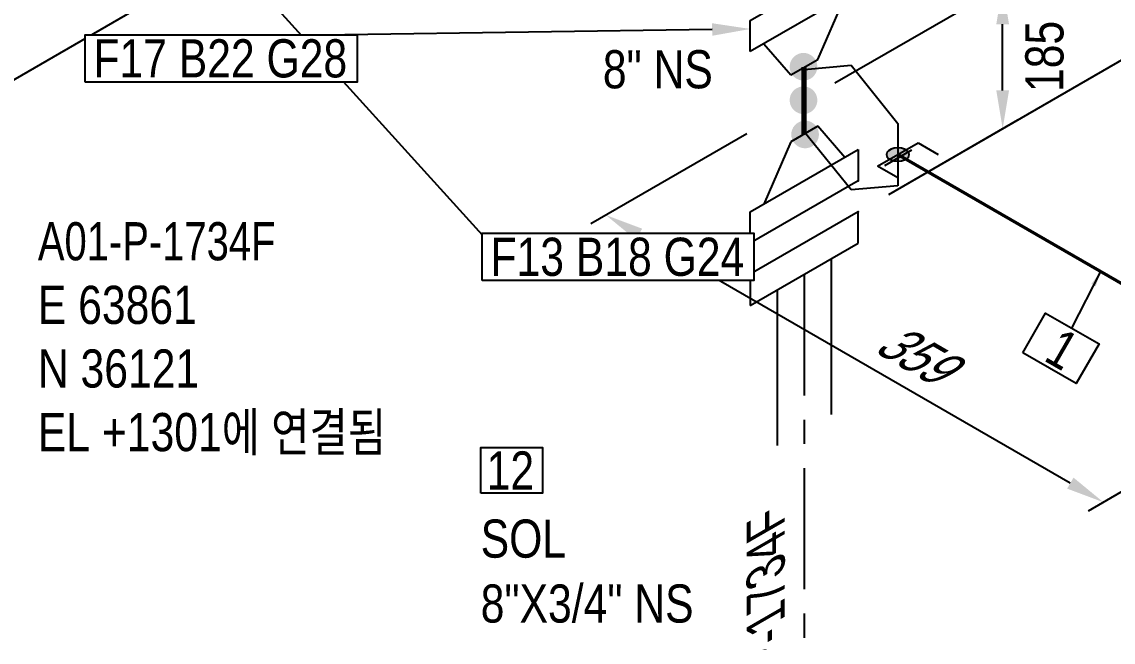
# Model space of a CAD drawing. Header units: millimetres. Extents: x 0 to 594, y 0 to 420.
# Drawn here: x 199.9 to 271.4, y 111.8 to 152.4 of the extents above; entities that cross this region are included whole.
import ezdxf
from ezdxf import colors
from ezdxf.entities.mleader import LeaderData, LeaderLine
from ezdxf.enums import TextEntityAlignment as Align
from ezdxf.math import Vec2, Vec3

# ---------------------------------------------------------------- set-up
doc = ezdxf.new("R2010")
doc.units = ezdxf.units.MM
doc.header["$LTSCALE"] = 0.25
doc.linetypes.add('CENTER', pattern=[50.8, 31.75, -6.35, 6.35, -6.35])
doc.linetypes.add('DASHED2', pattern=[9.525, 6.35, -3.175])
for name, color, linetype in [('기기', 6, 'Continuous'), ('기호', 4, 'Continuous'), ('밸브', 4, 'Continuous'), ('연속', 7, 'DASHED2'), ('열 추적 선', 7, 'CENTER'), ('용접', 1, 'Continuous'), ('주석', 7, 'Continuous'), ('치수', 1, 'Continuous')]:
    doc.layers.add(name, color=color, linetype=linetype)
doc.layers.add('파이프', color=3, linetype='Continuous', lineweight=70)
doc.layers.add('파이프 작은 보어', color=30, linetype='Continuous', lineweight=50)
doc.styles.add('AdskIsoAnnotation', font='arial.ttf', dxfattribs={"width": 0.8, "height": 1})
doc.styles.add('AdskIsoMetric', font='arial.ttf', dxfattribs={"width": 0.8, "height": 2.5})
doc.styles.add('AdskIsoMetric-30', font='arial.ttf', dxfattribs={"width": 0.8, "height": 2.5})
doc.styles.add('AdskIsoMetric30', font='arial.ttf', dxfattribs={"width": 0.8, "oblique": 30, "height": 2.5})
doc.styles.get("Standard").update_dxf_attribs({"font": 'arial.ttf'})
doc.dimstyles.new('AdskIsoMetric', dxfattribs={"dimtxt": 2.5, "dimasz": 2.5, "dimexe": 1, "dimexo": 2, "dimgap": 0.8, "dimtad": 1, "dimdec": 0, "dimrnd": 1, "dimzin": 0, "dimdsep": 46, "dimtxsty": 'AdskIsoMetric', "dimcen": 0, "dimclrt": 7, "dimadec": 0, "dimazin": 0, "dimtfac": 1, "dimtdec": 0, "dimtmove": 1, "dimatfit": 3, "dimfxl": 0, "dimfrac": 2, "dimtolj": 1, "dimtzin": 0, "dimarcsym": 0})

# ---------------------------------------------------------------- blocks, each defined once
blk = doc.blocks.new('끝 장비-1-IsoRight')
at = {"color": 0, "linetype": 'ByBlock', "lineweight": -2, "extrusion": (0.707107, 0.408248, -0.57735)}
for p, q in [((-0.0884, 0.1531), (-0.5303, 0.4082)), ((0, 0.2041), (-0.0884, 0.2552)), ((-0.0884, 0.2552), (-0.0884, -0.1531)), ((-0.0884, -0.051), (-0.5303, 0.2041)), ((0, -0.2041), (0, 0.2041)), ((-0.0884, -0.1531), (0, -0.2041))]:
    blk.add_line(p, q, dxfattribs=at)
blk = doc.blocks.new('개스킷-1-IsoRight')
at = {"color": 0, "linetype": 'ByBlock', "lineweight": -2, "extrusion": (1, 0, 0)}
for p in [(-0.0442, 0.2296), (0.0442, 0.1786), (-0.0529, -0.1736), (0.0442, -0.2296)]:
    blk.add_point(p, dxfattribs=at)
blk = doc.blocks.new('플랜지WN-1-IsoRight')
at = {"color": 0, "linetype": 'ByBlock', "lineweight": -2, "extrusion": (0.707107, 0.408248, -0.57735)}
for p, q in [((0.0221, 0.1914), (0.1105, 0.1403)), ((0.0221, -0.2169), (0.0221, 0.1914)), ((0.0221, 0.1403), (-0.1105, 0.1148)), ((-0.1105, 0.1148), (-0.1105, 0.0128)), ((0.1105, 0.1403), (0.1105, -0.2679)), ((-0.1105, 0.0128), (0.0221, -0.1659)), ((0.1105, -0.2679), (0.0221, -0.2169))]:
    blk.add_line(p, q, dxfattribs=at)
blk = doc.blocks.new('*D70')
at = {"layer": 'Defpoints', "color": 0}
for p in [(209.138, 188.831), (209.138, 154.196), (196.148, 146.696)]:
    blk.add_point(p, dxfattribs=at)
at = {"layer": '치수', "color": 0, "lineweight": -2}
for p, q in [((207.138, 187.676), (195.148, 180.753)), ((196.148, 178.831), (196.148, 149.196)), ((207.138, 153.042), (195.148, 146.119))]:
    blk.add_line(p, q, dxfattribs=at)
at = {"layer": '치수', "color": 0}
for points in [[(195.731, 178.831), (196.564, 178.831), (196.148, 181.331)], [(195.731, 149.196), (196.564, 149.196), (196.148, 146.696)]]:
    blk.add_solid(points, dxfattribs=at)
at = {"layer": '치수', "color": 7, "insert": (193.882, 162.705), "char_height": 2.5, "attachment_point": 5, "rotation": 90, "style": 'AdskIsoMetric-30'}
blk.add_mtext('\\A1;390', dxfattribs=at)
blk = doc.blocks.new('*D75')
at = {"layer": 'Defpoints', "color": 0}
for p in [(249.425, 146.211), (238.202, 139.731), (283.77, 128.422)]:
    blk.add_point(p, dxfattribs=at)
at = {"layer": '치수', "color": 0, "lineweight": -2}
for p, q in [((247.425, 145.056), (237.202, 139.154)), ((268.615, 122.172), (240.367, 138.481)), ((281.77, 127.268), (269.78, 120.345))]:
    blk.add_line(p, q, dxfattribs=at)
at = {"layer": '치수', "color": 0}
for points in [[(240.576, 138.842), (240.159, 138.12), (238.202, 139.731)], [(268.823, 122.533), (268.407, 121.812), (270.78, 120.922)]]:
    blk.add_solid(points, dxfattribs=at)
at = {"layer": '치수', "color": 7, "insert": (258.297, 130.746), "char_height": 2.5, "attachment_point": 5, "rotation": 330, "style": 'AdskIsoMetric30'}
blk.add_mtext('\\A1;359', dxfattribs=at)
blk = doc.blocks.new('*D99')
at = {"layer": 'Defpoints', "color": 0}
for p in [(264.183, 154.731), (251.193, 147.231), (254.728, 139.936)]:
    blk.add_point(p, dxfattribs=at)
at = {"layer": '치수', "color": 0, "lineweight": -2}
for p, q in [((253.193, 148.386), (265.183, 155.309)), ((264.183, 147.895), (264.183, 152.231)), ((256.728, 141.091), (265.183, 145.972))]:
    blk.add_line(p, q, dxfattribs=at)
at = {"layer": '치수', "color": 0}
for points in [[(263.766, 152.231), (264.6, 152.231), (264.183, 154.731)], [(263.766, 147.895), (264.6, 147.895), (264.183, 145.395)]]:
    blk.add_solid(points, dxfattribs=at)
at = {"layer": '치수', "color": 7, "insert": (266.933, 150.126), "char_height": 2.5, "attachment_point": 5, "rotation": 90, "style": 'AdskIsoMetric-30'}
blk.add_mtext('\\A1;185', dxfattribs=at)
blk = doc.blocks.new('개스킷 해치 표식-1-IsoRight')
at = {"linetype": 'ByBlock', "lineweight": -2, "extrusion": (0.707107, 0.408248, -0.57735)}
blk.add_line((0, 0), (0, 0.1021), dxfattribs=at)
blk = doc.blocks.new('*D100')
at = {"layer": 'Defpoints', "color": 0}
for p in [(264.183, 162.026), (254.728, 156.568), (251.193, 147.231)]:
    blk.add_point(p, dxfattribs=at)
at = {"layer": '치수', "color": 0, "lineweight": -2}
for p, q in [((256.728, 157.722), (265.183, 162.604)), ((264.183, 157.231), (264.183, 159.526)), ((253.193, 148.386), (265.183, 155.309))]:
    blk.add_line(p, q, dxfattribs=at)
at = {"layer": '치수', "color": 0}
for points in [[(263.766, 159.526), (264.6, 159.526), (264.183, 162.026)], [(263.766, 157.231), (264.6, 157.231), (264.183, 154.731)]]:
    blk.add_solid(points, dxfattribs=at)
at = {"layer": '치수', "color": 7, "insert": (266.933, 159.966), "char_height": 2.5, "attachment_point": 5, "rotation": 90, "style": 'AdskIsoMetric-30'}
blk.add_mtext('\\A1;194', dxfattribs=at)
blk = doc.blocks.new('*D106')
at = {"layer": 'Defpoints', "color": 0}
for p in [(272.843, 245.086), (251.193, 232.586), (254.728, 139.936)]:
    blk.add_point(p, dxfattribs=at)
at = {"layer": '치수', "color": 0, "lineweight": -2}
for p, q in [((253.193, 233.741), (273.843, 245.664)), ((272.843, 152.895), (272.843, 242.586)), ((256.728, 141.091), (273.843, 150.972))]:
    blk.add_line(p, q, dxfattribs=at)
at = {"layer": '치수', "color": 0}
for points in [[(272.427, 242.586), (273.26, 242.586), (272.843, 245.086)], [(272.427, 152.895), (273.26, 152.895), (272.843, 150.395)]]:
    blk.add_solid(points, dxfattribs=at)
at = {"layer": '치수', "color": 7, "insert": (270.576, 190.336), "char_height": 2.5, "attachment_point": 5, "rotation": 90, "style": 'AdskIsoMetric-30'}
blk.add_mtext('\\A1;1885', dxfattribs=at)
blk = doc.blocks.new('Olet1-1-Iso2DSkew0')
at = {"color": 0, "linetype": 'ByBlock', "lineweight": -2, "extrusion": (0.707107, 0.408248, -0.57735)}
for p, q in [((0, 2.041), (3.062, 2.315)), ((3.062, 2.315), (6.124, -1.494)), ((0, -2.041), (0, 2.041)), ((3.062, -5.85), (0, -2.041)), ((6.124, -1.494), (6.124, -5.577)), ((6.124, -5.577), (3.062, -5.85))]:
    blk.add_line(p, q, dxfattribs=at)
blk = doc.blocks.new('SocketWeld-1-IsoLeft')
blk.add_hatch(color=256).paths.add_polyline_path([(-0.0294, -0.0234), (-0.0291, -0.0234), (-0.0288, -0.0235), (-0.0285, -0.0236), (-0.0283, -0.0237), (-0.028, -0.0238), (-0.0277, -0.0239), (-0.0274, -0.0239), (-0.0271, -0.024), (-0.0268, -0.0241), (-0.0265, -0.0242), (-0.0263, -0.0243), (-0.026, -0.0244), (-0.0257, -0.0244), (-0.0254, -0.0245), (-0.0251, -0.0246), (-0.0248, -0.0247), (-0.0246, -0.0248), (-0.0243, -0.0249), (-0.024, -0.0249), (-0.0237, -0.025), (-0.0234, -0.0251), (-0.0231, -0.0252), (-0.0228, -0.0253), (-0.0226, -0.0254), (-0.0223, -0.0254), (-0.022, -0.0255), (-0.0217, -0.0256), (-0.0214, -0.0257), (-0.0211, -0.0258), (-0.0209, -0.0259), (-0.0206, -0.0259), (-0.0203, -0.026), (-0.02, -0.0261), (-0.0197, -0.0262), (-0.0194, -0.0263), (-0.0191, -0.0264), (-0.0189, -0.0265), (-0.0186, -0.0265), (-0.0183, -0.0266), (-0.018, -0.0267), (-0.0177, -0.0268), (-0.0174, -0.0269), (-0.0172, -0.027), (-0.0169, -0.027), (-0.0166, -0.0271), (-0.0163, -0.0272), (-0.016, -0.0273), (-0.0157, -0.0274), (-0.0155, -0.0275), (-0.0155, -0.0275), (-0.0151, -0.0275), (-0.0148, -0.0275), (-0.0145, -0.0275), (-0.0142, -0.0276), (-0.0139, -0.0276), (-0.0136, -0.0276), (-0.0132, -0.0277), (-0.0129, -0.0277), (-0.0126, -0.0277), (-0.0123, -0.0277), (-0.012, -0.0278), (-0.0117, -0.0278), (-0.0114, -0.0278), (-0.011, -0.0279), (-0.0107, -0.0279), (-0.0104, -0.0279), (-0.0101, -0.0279), (-0.0098, -0.028), (-0.0095, -0.028), (-0.0091, -0.028), (-0.0088, -0.0281), (-0.0085, -0.0281), (-0.0082, -0.0281), (-0.0079, -0.0281), (-0.0076, -0.0282), (-0.0073, -0.0282), (-0.0069, -0.0282), (-0.0066, -0.0283), (-0.0063, -0.0283), (-0.006, -0.0283), (-0.0057, -0.0283), (-0.0054, -0.0284), (-0.005, -0.0284), (-0.0047, -0.0284), (-0.0044, -0.0285), (-0.0041, -0.0285), (-0.0038, -0.0285), (-0.0035, -0.0286), (-0.0032, -0.0286), (-0.0028, -0.0286), (-0.0025, -0.0286), (-0.0022, -0.0287), (-0.0019, -0.0287), (-0.0016, -0.0287), (-0.0013, -0.0288), (-0.0009, -0.0288), (-0.0006, -0.0288), (-0.0003, -0.0288), (0, -0.0289), (0, -0.0289), (0.0003, -0.0288), (0.0006, -0.0288), (0.0009, -0.0288), (0.0013, -0.0288), (0.0016, -0.0287), (0.0019, -0.0287), (0.0022, -0.0287), (0.0025, -0.0286), (0.0028, -0.0286), (0.0032, -0.0286), (0.0035, -0.0286), (0.0038, -0.0285), (0.0041, -0.0285), (0.0044, -0.0285), (0.0047, -0.0284), (0.005, -0.0284), (0.0054, -0.0284), (0.0057, -0.0283), (0.006, -0.0283), (0.0063, -0.0283), (0.0066, -0.0283), (0.0069, -0.0282), (0.0073, -0.0282), (0.0076, -0.0282), (0.0079, -0.0281), (0.0082, -0.0281), (0.0085, -0.0281), (0.0088, -0.0281), (0.0091, -0.028), (0.0095, -0.028), (0.0098, -0.028), (0.0101, -0.0279), (0.0104, -0.0279), (0.0107, -0.0279), (0.011, -0.0279), (0.0114, -0.0278), (0.0117, -0.0278), (0.012, -0.0278), (0.0123, -0.0277), (0.0126, -0.0277), (0.0129, -0.0277), (0.0132, -0.0277), (0.0136, -0.0276), (0.0139, -0.0276), (0.0142, -0.0276), (0.0145, -0.0275), (0.0148, -0.0275), (0.0151, -0.0275), (0.0155, -0.0275), (0.0155, -0.0275), (0.0157, -0.0274), (0.016, -0.0273), (0.0163, -0.0272), (0.0166, -0.0271), (0.0169, -0.027), (0.0172, -0.027), (0.0174, -0.0269), (0.0177, -0.0268), (0.018, -0.0267), (0.0183, -0.0266), (0.0186, -0.0265), (0.0189, -0.0265), (0.0191, -0.0264), (0.0194, -0.0263), (0.0197, -0.0262), (0.02, -0.0261), (0.0203, -0.026), (0.0206, -0.0259), (0.0209, -0.0259), (0.0211, -0.0258), (0.0214, -0.0257), (0.0217, -0.0256), (0.022, -0.0255), (0.0223, -0.0254), (0.0226, -0.0254), (0.0228, -0.0253), (0.0231, -0.0252), (0.0234, -0.0251), (0.0237, -0.025), (0.024, -0.0249), (0.0243, -0.0249), (0.0246, -0.0248), (0.0248, -0.0247), (0.0251, -0.0246), (0.0254, -0.0245), (0.0257, -0.0244), (0.026, -0.0244), (0.0263, -0.0243), (0.0265, -0.0242), (0.0268, -0.0241), (0.0271, -0.024), (0.0274, -0.0239), (0.0277, -0.0239), (0.028, -0.0238), (0.0283, -0.0237), (0.0285, -0.0236), (0.0288, -0.0235), (0.0291, -0.0234), (0.0294, -0.0234), (0.0294, -0.0234), (0.0296, -0.0232), (0.0298, -0.0231), (0.0301, -0.023), (0.0303, -0.0228), (0.0305, -0.0227), (0.0307, -0.0226), (0.031, -0.0224), (0.0312, -0.0223), (0.0314, -0.0222), (0.0316, -0.0221), (0.0319, -0.0219), (0.0321, -0.0218), (0.0323, -0.0217), (0.0325, -0.0215), (0.0328, -0.0214), (0.033, -0.0213), (0.0332, -0.0211), (0.0335, -0.021), (0.0337, -0.0209), (0.0339, -0.0207), (0.0341, -0.0206), (0.0344, -0.0205), (0.0346, -0.0204), (0.0348, -0.0202), (0.035, -0.0201), (0.0353, -0.02), (0.0355, -0.0198), (0.0357, -0.0197), (0.0359, -0.0196), (0.0362, -0.0194), (0.0364, -0.0193), (0.0366, -0.0192), (0.0368, -0.0191), (0.0371, -0.0189), (0.0373, -0.0188), (0.0375, -0.0187), (0.0377, -0.0185), (0.038, -0.0184), (0.0382, -0.0183), (0.0384, -0.0181), (0.0386, -0.018), (0.0389, -0.0179), (0.0391, -0.0177), (0.0393, -0.0176), (0.0395, -0.0175), (0.0398, -0.0174), (0.04, -0.0172), (0.0402, -0.0171), (0.0405, -0.017), (0.0405, -0.017), (0.0406, -0.0168), (0.0407, -0.0166), (0.0409, -0.0165), (0.041, -0.0163), (0.0412, -0.0161), (0.0413, -0.016), (0.0415, -0.0158), (0.0416, -0.0157), (0.0418, -0.0155), (0.0419, -0.0153), (0.042, -0.0152), (0.0422, -0.015), (0.0423, -0.0148), (0.0425, -0.0147), (0.0426, -0.0145), (0.0428, -0.0143), (0.0429, -0.0142), (0.0431, -0.014), (0.0432, -0.0138), (0.0433, -0.0137), (0.0435, -0.0135), (0.0436, -0.0134), (0.0438, -0.0132), (0.0439, -0.013), (0.0441, -0.0129), (0.0442, -0.0127), (0.0444, -0.0125), (0.0445, -0.0124), (0.0447, -0.0122), (0.0448, -0.012), (0.0449, -0.0119), (0.0451, -0.0117), (0.0452, -0.0115), (0.0454, -0.0114), (0.0455, -0.0112), (0.0457, -0.0111), (0.0458, -0.0109), (0.046, -0.0107), (0.0461, -0.0106), (0.0462, -0.0104), (0.0464, -0.0102), (0.0465, -0.0101), (0.0467, -0.0099), (0.0468, -0.0097), (0.047, -0.0096), (0.0471, -0.0094), (0.0473, -0.0092), (0.0474, -0.0091), (0.0476, -0.0089), (0.0476, -0.0089), (0.0476, -0.0087), (0.0477, -0.0086), (0.0477, -0.0084), (0.0478, -0.0082), (0.0478, -0.008), (0.0479, -0.0078), (0.0479, -0.0076), (0.048, -0.0075), (0.048, -0.0073), (0.0481, -0.0071), (0.0481, -0.0069), (0.0482, -0.0067), (0.0482, -0.0066), (0.0483, -0.0064), (0.0483, -0.0062), (0.0484, -0.006), (0.0484, -0.0058), (0.0485, -0.0056), (0.0485, -0.0055), (0.0486, -0.0053), (0.0486, -0.0051), (0.0487, -0.0049), (0.0487, -0.0047), (0.0488, -0.0046), (0.0488, -0.0044), (0.0489, -0.0042), (0.0489, -0.004), (0.049, -0.0038), (0.049, -0.0036), (0.0491, -0.0035), (0.0491, -0.0033), (0.0492, -0.0031), (0.0492, -0.0029), (0.0493, -0.0027), (0.0493, -0.0025), (0.0494, -0.0024), (0.0494, -0.0022), (0.0495, -0.002), (0.0495, -0.0018), (0.0496, -0.0016), (0.0496, -0.0015), (0.0497, -0.0013), (0.0497, -0.0011), (0.0498, -0.0009), (0.0498, -0.0007), (0.0499, -0.0005), (0.0499, -0.0004), (0.05, -0.0002), (0.05, 0), (0.05, 0), (0.05, 0.0002), (0.0499, 0.0004), (0.0499, 0.0005), (0.0498, 0.0007), (0.0498, 0.0009), (0.0497, 0.0011), (0.0497, 0.0013), (0.0496, 0.0015), (0.0496, 0.0016), (0.0495, 0.0018), (0.0495, 0.002), (0.0494, 0.0022), (0.0494, 0.0024), (0.0493, 0.0025), (0.0493, 0.0027), (0.0492, 0.0029), (0.0492, 0.0031), (0.0491, 0.0033), (0.0491, 0.0035), (0.049, 0.0036), (0.049, 0.0038), (0.0489, 0.004), (0.0489, 0.0042), (0.0488, 0.0044), (0.0488, 0.0046), (0.0487, 0.0047), (0.0487, 0.0049), (0.0486, 0.0051), (0.0486, 0.0053), (0.0485, 0.0055), (0.0485, 0.0056), (0.0484, 0.0058), (0.0484, 0.006), (0.0483, 0.0062), (0.0483, 0.0064), (0.0482, 0.0066), (0.0482, 0.0067), (0.0481, 0.0069), (0.0481, 0.0071), (0.048, 0.0073), (0.048, 0.0075), (0.0479, 0.0076), (0.0479, 0.0078), (0.0478, 0.008), (0.0478, 0.0082), (0.0477, 0.0084), (0.0477, 0.0086), (0.0476, 0.0087), (0.0476, 0.0089), (0.0476, 0.0089), (0.0474, 0.0091), (0.0473, 0.0092), (0.0471, 0.0094), (0.047, 0.0096), (0.0468, 0.0097), (0.0467, 0.0099), (0.0465, 0.0101), (0.0464, 0.0102), (0.0462, 0.0104), (0.0461, 0.0106), (0.046, 0.0107), (0.0458, 0.0109), (0.0457, 0.0111), (0.0455, 0.0112), (0.0454, 0.0114), (0.0452, 0.0115), (0.0451, 0.0117), (0.0449, 0.0119), (0.0448, 0.012), (0.0447, 0.0122), (0.0445, 0.0124), (0.0444, 0.0125), (0.0442, 0.0127), (0.0441, 0.0129), (0.0439, 0.013), (0.0438, 0.0132), (0.0436, 0.0134), (0.0435, 0.0135), (0.0433, 0.0137), (0.0432, 0.0138), (0.0431, 0.014), (0.0429, 0.0142), (0.0428, 0.0143), (0.0426, 0.0145), (0.0425, 0.0147), (0.0423, 0.0148), (0.0422, 0.015), (0.042, 0.0152), (0.0419, 0.0153), (0.0418, 0.0155), (0.0416, 0.0157), (0.0415, 0.0158), (0.0413, 0.016), (0.0412, 0.0161), (0.041, 0.0163), (0.0409, 0.0165), (0.0407, 0.0166), (0.0406, 0.0168), (0.0405, 0.017), (0.0405, 0.017), (0.0402, 0.0171), (0.04, 0.0172), (0.0398, 0.0174), (0.0395, 0.0175), (0.0393, 0.0176), (0.0391, 0.0177), (0.0389, 0.0179), (0.0386, 0.018), (0.0384, 0.0181), (0.0382, 0.0183), (0.038, 0.0184), (0.0377, 0.0185), (0.0375, 0.0187), (0.0373, 0.0188), (0.0371, 0.0189), (0.0368, 0.0191), (0.0366, 0.0192), (0.0364, 0.0193), (0.0362, 0.0194), (0.0359, 0.0196), (0.0357, 0.0197), (0.0355, 0.0198), (0.0353, 0.02), (0.035, 0.0201), (0.0348, 0.0202), (0.0346, 0.0204), (0.0344, 0.0205), (0.0341, 0.0206), (0.0339, 0.0207), (0.0337, 0.0209), (0.0335, 0.021), (0.0332, 0.0211), (0.033, 0.0213), (0.0328, 0.0214), (0.0325, 0.0215), (0.0323, 0.0217), (0.0321, 0.0218), (0.0319, 0.0219), (0.0316, 0.0221), (0.0314, 0.0222), (0.0312, 0.0223), (0.031, 0.0224), (0.0307, 0.0226), (0.0305, 0.0227), (0.0303, 0.0228), (0.0301, 0.023), (0.0298, 0.0231), (0.0296, 0.0232), (0.0294, 0.0234), (0.0294, 0.0234), (0.0291, 0.0234), (0.0288, 0.0235), (0.0285, 0.0236), (0.0283, 0.0237), (0.028, 0.0238), (0.0277, 0.0239), (0.0274, 0.0239), (0.0271, 0.024), (0.0268, 0.0241), (0.0265, 0.0242), (0.0263, 0.0243), (0.026, 0.0244), (0.0257, 0.0244), (0.0254, 0.0245), (0.0251, 0.0246), (0.0248, 0.0247), (0.0246, 0.0248), (0.0243, 0.0249), (0.024, 0.0249), (0.0237, 0.025), (0.0234, 0.0251), (0.0231, 0.0252), (0.0228, 0.0253), (0.0226, 0.0254), (0.0223, 0.0254), (0.022, 0.0255), (0.0217, 0.0256), (0.0214, 0.0257), (0.0211, 0.0258), (0.0209, 0.0259), (0.0206, 0.0259), (0.0203, 0.026), (0.02, 0.0261), (0.0197, 0.0262), (0.0194, 0.0263), (0.0191, 0.0264), (0.0189, 0.0265), (0.0186, 0.0265), (0.0183, 0.0266), (0.018, 0.0267), (0.0177, 0.0268), (0.0174, 0.0269), (0.0172, 0.027), (0.0169, 0.027), (0.0166, 0.0271), (0.0163, 0.0272), (0.016, 0.0273), (0.0157, 0.0274), (0.0155, 0.0275), (0.0155, 0.0275), (0.0151, 0.0275), (0.0148, 0.0275), (0.0145, 0.0275), (0.0142, 0.0276), (0.0139, 0.0276), (0.0136, 0.0276), (0.0132, 0.0277), (0.0129, 0.0277), (0.0126, 0.0277), (0.0123, 0.0277), (0.012, 0.0278), (0.0117, 0.0278), (0.0114, 0.0278), (0.011, 0.0279), (0.0107, 0.0279), (0.0104, 0.0279), (0.0101, 0.0279), (0.0098, 0.028), (0.0095, 0.028), (0.0091, 0.028), (0.0088, 0.0281), (0.0085, 0.0281), (0.0082, 0.0281), (0.0079, 0.0281), (0.0076, 0.0282), (0.0073, 0.0282), (0.0069, 0.0282), (0.0066, 0.0283), (0.0063, 0.0283), (0.006, 0.0283), (0.0057, 0.0283), (0.0054, 0.0284), (0.005, 0.0284), (0.0047, 0.0284), (0.0044, 0.0285), (0.0041, 0.0285), (0.0038, 0.0285), (0.0035, 0.0286), (0.0032, 0.0286), (0.0028, 0.0286), (0.0025, 0.0286), (0.0022, 0.0287), (0.0019, 0.0287), (0.0016, 0.0287), (0.0013, 0.0288), (0.0009, 0.0288), (0.0006, 0.0288), (0.0003, 0.0288), (0, 0.0289), (0, 0.0289), (-0.0003, 0.0288), (-0.0006, 0.0288), (-0.0009, 0.0288), (-0.0013, 0.0288), (-0.0016, 0.0287), (-0.0019, 0.0287), (-0.0022, 0.0287), (-0.0025, 0.0286), (-0.0028, 0.0286), (-0.0032, 0.0286), (-0.0035, 0.0286), (-0.0038, 0.0285), (-0.0041, 0.0285), (-0.0044, 0.0285), (-0.0047, 0.0284), (-0.005, 0.0284), (-0.0054, 0.0284), (-0.0057, 0.0283), (-0.006, 0.0283), (-0.0063, 0.0283), (-0.0066, 0.0283), (-0.0069, 0.0282), (-0.0073, 0.0282), (-0.0076, 0.0282), (-0.0079, 0.0281), (-0.0082, 0.0281), (-0.0085, 0.0281), (-0.0088, 0.0281), (-0.0091, 0.028), (-0.0095, 0.028), (-0.0098, 0.028), (-0.0101, 0.0279), (-0.0104, 0.0279), (-0.0107, 0.0279), (-0.011, 0.0279), (-0.0114, 0.0278), (-0.0117, 0.0278), (-0.012, 0.0278), (-0.0123, 0.0277), (-0.0126, 0.0277), (-0.0129, 0.0277), (-0.0132, 0.0277), (-0.0136, 0.0276), (-0.0139, 0.0276), (-0.0142, 0.0276), (-0.0145, 0.0275), (-0.0148, 0.0275), (-0.0151, 0.0275), (-0.0155, 0.0275), (-0.0155, 0.0275), (-0.0157, 0.0274), (-0.016, 0.0273), (-0.0163, 0.0272), (-0.0166, 0.0271), (-0.0169, 0.027), (-0.0172, 0.027), (-0.0174, 0.0269), (-0.0177, 0.0268), (-0.018, 0.0267), (-0.0183, 0.0266), (-0.0186, 0.0265), (-0.0189, 0.0265), (-0.0191, 0.0264), (-0.0194, 0.0263), (-0.0197, 0.0262), (-0.02, 0.0261), (-0.0203, 0.026), (-0.0206, 0.0259), (-0.0209, 0.0259), (-0.0211, 0.0258), (-0.0214, 0.0257), (-0.0217, 0.0256), (-0.022, 0.0255), (-0.0223, 0.0254), (-0.0226, 0.0254), (-0.0228, 0.0253), (-0.0231, 0.0252), (-0.0234, 0.0251), (-0.0237, 0.025), (-0.024, 0.0249), (-0.0243, 0.0249), (-0.0246, 0.0248), (-0.0248, 0.0247), (-0.0251, 0.0246), (-0.0254, 0.0245), (-0.0257, 0.0244), (-0.026, 0.0244), (-0.0263, 0.0243), (-0.0265, 0.0242), (-0.0268, 0.0241), (-0.0271, 0.024), (-0.0274, 0.0239), (-0.0277, 0.0239), (-0.028, 0.0238), (-0.0283, 0.0237), (-0.0285, 0.0236), (-0.0288, 0.0235), (-0.0291, 0.0234), (-0.0294, 0.0234), (-0.0294, 0.0234), (-0.0296, 0.0232), (-0.0298, 0.0231), (-0.0301, 0.023), (-0.0303, 0.0228), (-0.0305, 0.0227), (-0.0307, 0.0226), (-0.031, 0.0224), (-0.0312, 0.0223), (-0.0314, 0.0222), (-0.0316, 0.0221), (-0.0319, 0.0219), (-0.0321, 0.0218), (-0.0323, 0.0217), (-0.0325, 0.0215), (-0.0328, 0.0214), (-0.033, 0.0213), (-0.0332, 0.0211), (-0.0335, 0.021), (-0.0337, 0.0209), (-0.0339, 0.0207), (-0.0341, 0.0206), (-0.0344, 0.0205), (-0.0346, 0.0204), (-0.0348, 0.0202), (-0.035, 0.0201), (-0.0353, 0.02), (-0.0355, 0.0198), (-0.0357, 0.0197), (-0.0359, 0.0196), (-0.0362, 0.0194), (-0.0364, 0.0193), (-0.0366, 0.0192), (-0.0368, 0.0191), (-0.0371, 0.0189), (-0.0373, 0.0188), (-0.0375, 0.0187), (-0.0377, 0.0185), (-0.038, 0.0184), (-0.0382, 0.0183), (-0.0384, 0.0181), (-0.0386, 0.018), (-0.0389, 0.0179), (-0.0391, 0.0177), (-0.0393, 0.0176), (-0.0395, 0.0175), (-0.0398, 0.0174), (-0.04, 0.0172), (-0.0402, 0.0171), (-0.0405, 0.017), (-0.0405, 0.017), (-0.0406, 0.0168), (-0.0407, 0.0166), (-0.0409, 0.0165), (-0.041, 0.0163), (-0.0412, 0.0161), (-0.0413, 0.016), (-0.0415, 0.0158), (-0.0416, 0.0157), (-0.0418, 0.0155), (-0.0419, 0.0153), (-0.042, 0.0152), (-0.0422, 0.015), (-0.0423, 0.0148), (-0.0425, 0.0147), (-0.0426, 0.0145), (-0.0428, 0.0143), (-0.0429, 0.0142), (-0.0431, 0.014), (-0.0432, 0.0138), (-0.0433, 0.0137), (-0.0435, 0.0135), (-0.0436, 0.0134), (-0.0438, 0.0132), (-0.0439, 0.013), (-0.0441, 0.0129), (-0.0442, 0.0127), (-0.0444, 0.0125), (-0.0445, 0.0124), (-0.0447, 0.0122), (-0.0448, 0.012), (-0.0449, 0.0119), (-0.0451, 0.0117), (-0.0452, 0.0115), (-0.0454, 0.0114), (-0.0455, 0.0112), (-0.0457, 0.0111), (-0.0458, 0.0109), (-0.046, 0.0107), (-0.0461, 0.0106), (-0.0462, 0.0104), (-0.0464, 0.0102), (-0.0465, 0.0101), (-0.0467, 0.0099), (-0.0468, 0.0097), (-0.047, 0.0096), (-0.0471, 0.0094), (-0.0473, 0.0092), (-0.0474, 0.0091), (-0.0476, 0.0089), (-0.0476, 0.0089), (-0.0476, 0.0087), (-0.0477, 0.0086), (-0.0477, 0.0084), (-0.0478, 0.0082), (-0.0478, 0.008), (-0.0479, 0.0078), (-0.0479, 0.0076), (-0.048, 0.0075), (-0.048, 0.0073), (-0.0481, 0.0071), (-0.0481, 0.0069), (-0.0482, 0.0067), (-0.0482, 0.0066), (-0.0483, 0.0064), (-0.0483, 0.0062), (-0.0484, 0.006), (-0.0484, 0.0058), (-0.0485, 0.0056), (-0.0485, 0.0055), (-0.0486, 0.0053), (-0.0486, 0.0051), (-0.0487, 0.0049), (-0.0487, 0.0047), (-0.0488, 0.0046), (-0.0488, 0.0044), (-0.0489, 0.0042), (-0.0489, 0.004), (-0.049, 0.0038), (-0.049, 0.0036), (-0.0491, 0.0035), (-0.0491, 0.0033), (-0.0492, 0.0031), (-0.0492, 0.0029), (-0.0493, 0.0027), (-0.0493, 0.0025), (-0.0494, 0.0024), (-0.0494, 0.0022), (-0.0495, 0.002), (-0.0495, 0.0018), (-0.0496, 0.0016), (-0.0496, 0.0015), (-0.0497, 0.0013), (-0.0497, 0.0011), (-0.0498, 0.0009), (-0.0498, 0.0007), (-0.0499, 0.0005), (-0.0499, 0.0004), (-0.05, 0.0002), (-0.05, 0), (-0.05, 0), (-0.05, -0.0002), (-0.0499, -0.0004), (-0.0499, -0.0005), (-0.0498, -0.0007), (-0.0498, -0.0009), (-0.0497, -0.0011), (-0.0497, -0.0013), (-0.0496, -0.0015), (-0.0496, -0.0016), (-0.0495, -0.0018), (-0.0495, -0.002), (-0.0494, -0.0022), (-0.0494, -0.0024), (-0.0493, -0.0025), (-0.0493, -0.0027), (-0.0492, -0.0029), (-0.0492, -0.0031), (-0.0491, -0.0033), (-0.0491, -0.0035), (-0.049, -0.0036), (-0.049, -0.0038), (-0.0489, -0.004), (-0.0489, -0.0042), (-0.0488, -0.0044), (-0.0488, -0.0046), (-0.0487, -0.0047), (-0.0487, -0.0049), (-0.0486, -0.0051), (-0.0486, -0.0053), (-0.0485, -0.0055), (-0.0485, -0.0056), (-0.0484, -0.0058), (-0.0484, -0.006), (-0.0483, -0.0062), (-0.0483, -0.0064), (-0.0482, -0.0066), (-0.0482, -0.0067), (-0.0481, -0.0069), (-0.0481, -0.0071), (-0.048, -0.0073), (-0.048, -0.0075), (-0.0479, -0.0076), (-0.0479, -0.0078), (-0.0478, -0.008), (-0.0478, -0.0082), (-0.0477, -0.0084), (-0.0477, -0.0086), (-0.0476, -0.0087), (-0.0476, -0.0089), (-0.0476, -0.0089), (-0.0474, -0.0091), (-0.0473, -0.0092), (-0.0471, -0.0094), (-0.047, -0.0096), (-0.0468, -0.0097), (-0.0467, -0.0099), (-0.0465, -0.0101), (-0.0464, -0.0102), (-0.0462, -0.0104), (-0.0461, -0.0106), (-0.046, -0.0107), (-0.0458, -0.0109), (-0.0457, -0.0111), (-0.0455, -0.0112), (-0.0454, -0.0114), (-0.0452, -0.0115), (-0.0451, -0.0117), (-0.0449, -0.0119), (-0.0448, -0.012), (-0.0447, -0.0122), (-0.0445, -0.0124), (-0.0444, -0.0125), (-0.0442, -0.0127), (-0.0441, -0.0129), (-0.0439, -0.013), (-0.0438, -0.0132), (-0.0436, -0.0134), (-0.0435, -0.0135), (-0.0433, -0.0137), (-0.0432, -0.0138), (-0.0431, -0.014), (-0.0429, -0.0142), (-0.0428, -0.0143), (-0.0426, -0.0145), (-0.0425, -0.0147), (-0.0423, -0.0148), (-0.0422, -0.015), (-0.042, -0.0152), (-0.0419, -0.0153), (-0.0418, -0.0155), (-0.0416, -0.0157), (-0.0415, -0.0158), (-0.0413, -0.016), (-0.0412, -0.0161), (-0.041, -0.0163), (-0.0409, -0.0165), (-0.0407, -0.0166), (-0.0406, -0.0168), (-0.0405, -0.017), (-0.0405, -0.017), (-0.0402, -0.0171), (-0.04, -0.0172), (-0.0398, -0.0174), (-0.0395, -0.0175), (-0.0393, -0.0176), (-0.0391, -0.0177), (-0.0389, -0.0179), (-0.0386, -0.018), (-0.0384, -0.0181), (-0.0382, -0.0183), (-0.038, -0.0184), (-0.0377, -0.0185), (-0.0375, -0.0187), (-0.0373, -0.0188), (-0.0371, -0.0189), (-0.0368, -0.0191), (-0.0366, -0.0192), (-0.0364, -0.0193), (-0.0362, -0.0194), (-0.0359, -0.0196), (-0.0357, -0.0197), (-0.0355, -0.0198), (-0.0353, -0.02), (-0.035, -0.0201), (-0.0348, -0.0202), (-0.0346, -0.0204), (-0.0344, -0.0205), (-0.0341, -0.0206), (-0.0339, -0.0207), (-0.0337, -0.0209), (-0.0335, -0.021), (-0.0332, -0.0211), (-0.033, -0.0213), (-0.0328, -0.0214), (-0.0325, -0.0215), (-0.0323, -0.0217), (-0.0321, -0.0218), (-0.0319, -0.0219), (-0.0316, -0.0221), (-0.0314, -0.0222), (-0.0312, -0.0223), (-0.031, -0.0224), (-0.0307, -0.0226), (-0.0305, -0.0227), (-0.0303, -0.0228), (-0.0301, -0.023), (-0.0298, -0.0231), (-0.0296, -0.0232)], flags=0)
at = {"color": 0, "linetype": 'ByBlock', "lineweight": -2, "extrusion": (0, 0.816497, 0.57735)}
for p, q in [((0, 0.1021), (0.0884, 0.051)), ((0.0884, 0.051), (-0.0884, -0.051)), ((-0.0476, 0.0089), (-0.05, 0)), ((-0.05, 0), (-0.0476, -0.0089)), ((-0.0405, 0.017), (-0.0476, 0.0089)), ((-0.0294, 0.0234), (-0.0405, 0.017)), ((-0.0155, 0.0275), (-0.0294, 0.0234)), ((0, 0.0289), (-0.0155, 0.0275)), ((0.0155, 0.0275), (0, 0.0289)), ((0.0294, 0.0234), (0.0155, 0.0275)), ((0.0405, 0.017), (0.0294, 0.0234)), ((0.0476, 0.0089), (0.0405, 0.017)), ((0.05, 0), (0.0476, 0.0089)), ((0.0476, -0.0089), (0.05, 0)), ((-0.0884, -0.051), (-0.1768, 0)), ((-0.0476, -0.0089), (-0.0405, -0.017)), ((-0.0405, -0.017), (-0.0294, -0.0234)), ((-0.0294, -0.0234), (-0.0155, -0.0275)), ((-0.0155, -0.0275), (0, -0.0289)), ((0, -0.0289), (0.0155, -0.0275)), ((0.0155, -0.0275), (0.0294, -0.0234)), ((0.0294, -0.0234), (0.0405, -0.017)), ((0.0405, -0.017), (0.0476, -0.0089))]:
    blk.add_line(p, q, dxfattribs=at)
blk = doc.blocks.new('Buttweld')
at = {"lineweight": -2}
blk.add_hatch(color=0, dxfattribs=at).paths.add_polyline_path([(0.044, -0.0026), (0.0433, 0.0053), (0.0413, 0.0129), (0.0379, 0.02), (0.0334, 0.0265), (0.0278, 0.0321), (0.0214, 0.0366), (0.0142, 0.0399), (0.0066, 0.042), (-0.0013, 0.0427), (-0.0091, 0.042), (-0.0168, 0.0399), (-0.0239, 0.0366), (-0.0304, 0.0321), (-0.036, 0.0265), (-0.0405, 0.02), (-0.0438, 0.0129), (-0.0459, 0.0053), (-0.0466, -0.0026), (-0.0459, -0.0105), (-0.0438, -0.0181), (-0.0405, -0.0252), (-0.036, -0.0317), (-0.0304, -0.0373), (-0.0239, -0.0418), (-0.0168, -0.0452), (-0.0091, -0.0472), (-0.0013, -0.0479), (0.0066, -0.0472), (0.0142, -0.0452), (0.0214, -0.0418), (0.0278, -0.0373), (0.0334, -0.0317), (0.0379, -0.0252), (0.0413, -0.0181), (0.0433, -0.0105)], is_closed=False, flags=0)
blk = doc.blocks.new('AnnoRect')
at = {"color": 0, "linetype": 'ByBlock', "lineweight": -2}
blk.add_wipeout([(-0.8095, -0.6), (-0.8095, 0.6), (0.8095, 0.6), (0.8095, -0.6)], dxfattribs=at)
blk.add_lwpolyline([(-0.8095, -0.6), (-0.8095, 0.6), (0.8095, 0.6), (0.8095, -0.6)], close=True, dxfattribs=at)
at = {"color": 0, "linetype": 'ByBlock', "lineweight": -2, "style": 'AdskIsoAnnotation', "width": 0.8}
blk.add_attdef('XX', text='', height=1, dxfattribs=at).set_placement((0, 0), align=Align.MIDDLE_CENTER)

msp = doc.modelspace()

# ---------------------------------------------------------------- linework, layer by layer
at = {"layer": '열 추적 선', "color": 1}
msp.add_line((251.193, 135.854), (251.193, 102.138), dxfattribs=at)
at = {"layer": '파이프'}
msp.add_lwpolyline([(251.193, 145.039), (251.193, 149.423)], dxfattribs=at)
at = {"layer": '파이프 작은 보어'}
msp.add_lwpolyline([(278.467, 131.484), (257.316, 143.696)], dxfattribs=at)

# ---------------------------------------------------------------- block references
at = {"layer": '기호'}
msp.add_blockref('Olet1-1-Iso2DSkew0', (251.193, 147.231), dxfattribs=at)
at = {"layer": '밸브'}
for name, p, xscale, yscale, zscale, rotation in [('플랜지WN-1-IsoRight', (251.193, 151.975), 20.00000000000001, 20.00000000000001, 20.00000000000001, 120.0000000000578), ('플랜지WN-1-IsoRight', (251.193, 142.488), 20, 20, 20, 300.0000000000578), ('개스킷-1-IsoRight', (251.193, 138.915), 20, 20, 20, 300.0000000001444)]:
    msp.add_blockref(name, p, dxfattribs=dict(at, xscale=xscale, yscale=yscale, zscale=zscale, rotation=rotation))
at = {"layer": '연속', "xscale": 20, "yscale": 20, "zscale": 20, "rotation": 120.000000000028}
msp.add_blockref('끝 장비-1-IsoRight', (251.193, 137.895), dxfattribs=at)
at = {"layer": '용접'}
for name, p, xscale, yscale, zscale, rotation in [('Buttweld', (251.193, 149.423), 20.00000000000001, 20.00000000000001, 20.00000000000001, 270.0000000001252), ('Buttweld', (251.193, 147.231), 20, 20, 20, 270), ('Buttweld', (251.193, 145.039), 20, 20, 20, 90.00000000006257), ('SocketWeld-1-IsoLeft', (257.316, 143.696), 15, 15, 15, 180.000000000047)]:
    msp.add_blockref(name, p, dxfattribs=dict(at, xscale=xscale, yscale=yscale, zscale=zscale, rotation=rotation))
at = {"layer": '주석'}
ref = msp.add_blockref('AnnoRect', (232.024, 123.007), dxfattribs=dict(at, xscale=2.5, yscale=2.5, zscale=2.5))
ref.add_attrib('XX_001', '12', (230.391, 121.752), dxfattribs={"layer": '0', "color": 0, "linetype": 'ByBlock', "lineweight": -2, "height": 2.5, "style": 'AdskIsoAnnotation', "width": 0.8})
at = {"layer": '치수', "xscale": 20, "yscale": 20, "zscale": 20}
for rotation in [300.0000000000585, 300.0000000000703]:
    msp.add_blockref('개스킷 해치 표식-1-IsoRight', (256.46, 142.977), dxfattribs=dict(at, rotation=rotation))

# ---------------------------------------------------------------- texts
at = {"layer": '기기', "style": 'AdskIsoMetric-30', "oblique": 330, "width": 0.8}
msp.add_text('A01-P-1734F', height=2.5, rotation=90, dxfattribs=at).set_placement((249.911, 104.511))
at = {"layer": '주석', "char_height": 2.5, "attachment_point": 7, "style": 'AdskIsoAnnotation'}
for s, insert in [('{\\Q0;8" NS}', (238, 148)), ('\\P{\\fGulim|b0|i0|c129|p50;A01-P-1734F}\\PE 63861\\PN 36121\\PEL +1301{\\fGulim|b0|i0|c129|p50;에 연결됨}', (201, 124)), ('{\\Q0;SOL}', (230, 117.254)), ('{\\Q0;8"X3/4" NS}', (230, 113))]:
    msp.add_mtext(s, dxfattribs=dict(at, insert=insert))

# ---------------------------------------------------------------- dimensions: what is measured, and where the dimension line sits
at = {"layer": '치수'}
for base, p1, p2, angle, text, override, picture, middle in [((272.843, 245.086), (254.728, 139.936), (251.193, 232.586), 90, '1885', {"dimtad": 0, "dimlfac": 20.343186, "dimtxsty": 'AdskIsoMetric-30', "dimse1": 0, "dimse2": 0, "dimsd1": 0, "dimsd2": 0, "dimtmove": 1}, '*D106', (270.576, 190.336)), ((196.148, 146.696), (209.138, 188.831), (209.138, 154.196), 270, '390', {"dimtad": 0, "dimlfac": 11.27105, "dimtxsty": 'AdskIsoMetric-30', "dimse1": 0, "dimse2": 0, "dimsd1": 0, "dimsd2": 0, "dimtmove": 1}, '*D70', (193.882, 162.705)), ((264.183, 162.026), (251.193, 147.231), (254.728, 156.568), 90, '194', {"dimtad": 0, "dimlfac": 20.775924, "dimtxsty": 'AdskIsoMetric-30', "dimse1": 0, "dimse2": 0, "dimsd1": 0, "dimsd2": 0, "dimtmove": 1}, '*D100', (266.933, 159.966)), ((264.183, 154.731), (254.728, 139.936), (251.193, 147.231), 90, '185', {"dimtad": 0, "dimlfac": 25.380694, "dimtxsty": 'AdskIsoMetric-30', "dimse1": 0, "dimse2": 0, "dimsd1": 0, "dimsd2": 0, "dimtmove": 1}, '*D99', (266.933, 150.126)), ((238.202, 139.731), (283.77, 128.422), (249.425, 146.211), 150, '359', {"dimtad": 0, "dimlfac": 9.303098, "dimtxsty": 'AdskIsoMetric30', "dimse1": 0, "dimse2": 0, "dimsd1": 0, "dimsd2": 0, "dimtmove": 1}, '*D75', (258.297, 130.746))]:
    dim = msp.add_linear_dim(base=base, p1=p1, p2=p2, angle=angle, text=text, dimstyle='AdskIsoMetric', override=override, dxfattribs=at)
    dim.commit()
    dim.dimension.update_dxf_attribs({"geometry": picture, "text_midpoint": middle, "dimtype": 160})

# ---------------------------------------------------------------- leaders
at = {"layer": '주석'}
ml = msp.add_multileader_mtext('Standard', dxfattribs=at)
ml.set_content('')
ml.set_leader_properties()
ml.build(insert=Vec2(0, 0))
ml.multileader.update_dxf_attribs({"dogleg_length": 0, "arrow_head_size": 2.5})
ctx = ml.context
ctx.base_point, ctx.arrow_head_size = Vec3(230.102, 138.448), 2.5
notes = []
notes.append((ctx, [(0, (1, 1, 0), (230.102, 138.448), (-1, 0), 0, [(0, [(211.221, 159.266)], 0, [])])]))
ctx.mtext, ml.multileader.dxf.content_type = None, 0
ml = msp.add_multileader_mtext('Standard', dxfattribs=at)
ml.set_content('')
ml.set_leader_properties()
ml.build(insert=Vec2(0, 0))
ml.multileader.update_dxf_attribs({"dogleg_length": 0, "arrow_head_size": 2.5})
ctx = ml.context
ctx.base_point, ctx.arrow_head_size = Vec3(221.095, 151.551), 2.5
notes.append((ctx, [(0, (1, 1, 0), (221.095, 151.551), (-1, 0), 0, [(0, [(247.657, 151.925)], 0, [])])]))
ctx.mtext, ml.multileader.dxf.content_type = None, 0
ml = msp.add_multileader_mtext('Standard', dxfattribs=at)
ml.set_content('')
ml.set_leader_properties()
ml.build(insert=Vec2(0, 0))
ml.multileader.update_dxf_attribs({"dogleg_length": 0, "arrow_head_size": 0})
ctx = ml.context
ctx.base_point, ctx.arrow_head_size = Vec3(268.688, 132.335), 0
notes.append((ctx, [(0, (1, 1, 0), (268.688, 132.335), (-1, 0), 0, [(0, [(270.594, 136.03)], 0, [])])]))
ctx.mtext, ml.multileader.dxf.content_type = None, 0
for ctx, leaders in notes:
    for number, flags, end, landing, length, lines in leaders:
        leader = LeaderData()
        leader.index, (leader.has_last_leader_line, leader.has_dogleg_vector, leader.attachment_direction) = number, flags
        leader.last_leader_point, leader.dogleg_vector, leader.dogleg_length = Vec3(end), Vec3(landing), length
        for number, points, colour, breaks in lines:
            line = LeaderLine()
            line.index, line.vertices, line.color, line.breaks = number, Vec3.list(points), colors.encode_raw_color(colour), breaks
            leader.lines.append(line)
        ctx.leaders.append(leader)

# ---------------------------------------------------------------- next in the draw order: block references
ref = msp.add_blockref('AnnoRect', (213, 150), dxfattribs=dict(at, xscale=11, yscale=2.585266030013643, zscale=2.5))
ref.add_attrib('XX_001', 'F17 B22 G28', (204.637, 148.75), dxfattribs={"layer": '0', "color": 0, "linetype": 'ByBlock', "lineweight": -2, "height": 2.5, "style": 'AdskIsoAnnotation', "width": 0.8})
ref = msp.add_blockref('AnnoRect', (239, 137), dxfattribs=dict(at, xscale=10.99169741697417, yscale=2.586971350613916, zscale=2.5))
ref.add_attrib('XX_001', 'F13 B18 G24', (230.643, 135.751), dxfattribs={"layer": '0', "color": 0, "linetype": 'ByBlock', "lineweight": -2, "height": 2.5, "style": 'AdskIsoAnnotation', "width": 0.8})
ref = msp.add_blockref('AnnoRect', (268, 131), dxfattribs=dict(at, xscale=2.500000000000001, yscale=2.500000000000001, zscale=2.500000000000001, rotation=330.0000000000314))
ref.add_attrib('XX_001', '1', (266.79, 130.249), dxfattribs={"layer": '0', "color": 0, "linetype": 'ByBlock', "lineweight": -2, "height": 2.5, "rotation": 330, "style": 'AdskIsoAnnotation', "width": 0.8})

doc.saveas('drawing.dxf')
